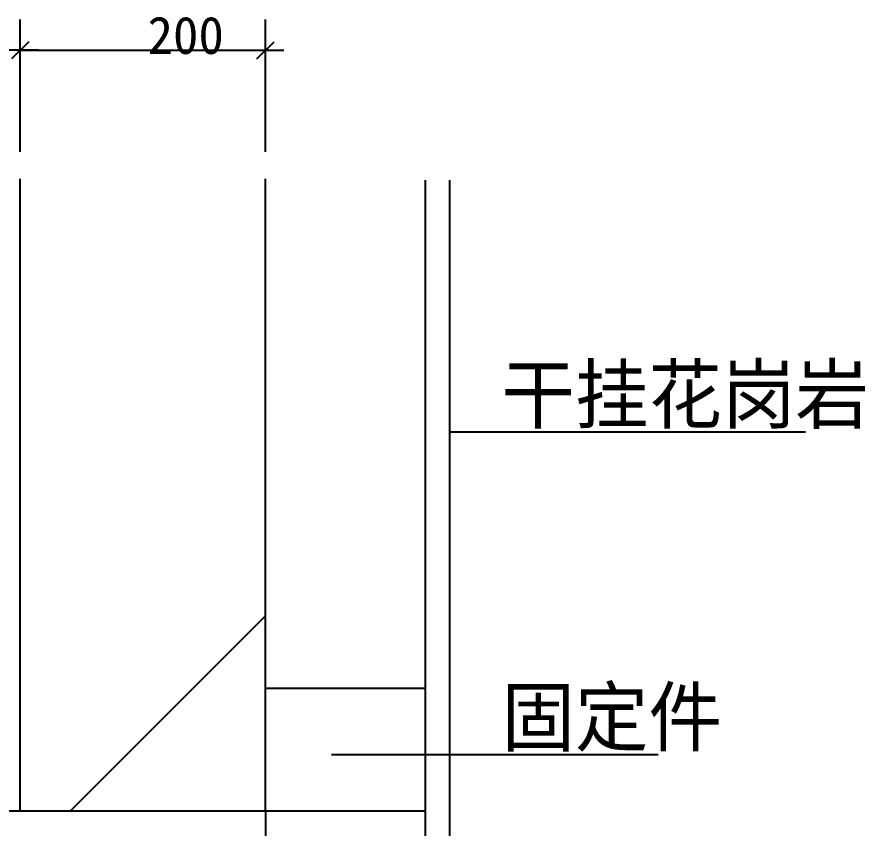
# Model space of a CAD drawing. Header units: metres. Extents: x 5236 to 7373, y 2233 to 4846.
# Drawn here: x 5951 to 6643, y 4185 to 4846 of the extents above; entities that cross this region are included whole.
import ezdxf

# ---------------------------------------------------------------- set-up
doc = ezdxf.new("R2010")
doc.units = ezdxf.units.M
for name, color, linetype in [('HATCH', 9, 'Continuous'), ('PUB_DIM', 3, 'Continuous'), ('STR', 1, 'Continuous'), ('TEXT', 7, 'Continuous'), ('WALL', 2, 'Continuous')]:
    doc.layers.add(name, color=color, linetype=linetype)

# ---------------------------------------------------------------- blocks, each defined once
blk = doc.blocks.new('_DIMX')
blk.add_line((-150, 0), (150, 0))
blk.add_lwpolyline([(-70, -70), (70, 70)])

msp = doc.modelspace()

# ---------------------------------------------------------------- hatches: boundary and pattern name
at = {"layer": 'HATCH'}
h = msp.add_hatch(dxfattribs=at)
h.set_pattern_fill('ANSI31', scale=400)
h.paths.add_polyline_path([(6153.86, 4713.94), (5953.86, 4713.94), (5953.86, 4198.78), (6153.86, 4198.78)])

# ---------------------------------------------------------------- linework, layer by layer
for p, q in [((6303.86, 4507.87, -5004.31), (6594.01, 4507.87, -5004.31)), ((6153.86, 4298.78, -5004.31), (6283.86, 4298.78, -5004.31)), ((6207.55, 4244.87, -5004.31), (6473.81, 4244.87, -5004.31)), ((6153.86, 4198.78, -5004.31), (6283.86, 4198.78, -5004.31))]:
    msp.add_line(p, q)
at = {"layer": 'PUB_DIM'}
for p, q in [((5953.86, 4735.95), (5953.86, 4843.8)), ((6153.86, 4735.95), (6153.86, 4843.8)), ((5953.96, 4818.8), (6153.76, 4818.8))]:
    msp.add_line(p, q, dxfattribs=at)
at = {"layer": 'STR'}
for p, q in [((6283.86, 4712.9, -5004.31), (6283.86, 3746.65, -5004.31)), ((6303.86, 4712.9, -5004.31), (6303.86, 3746.65, -5004.31)), ((5473.86, 4198.78, -5004.31), (6153.86, 4198.78, -5004.31)), ((6153.86, 4198.78, -5004.31), (6153.86, 2977.9, -5004.31))]:
    msp.add_line(p, q, dxfattribs=at)
at = {"layer": 'WALL'}
for p, q in [((5953.86, 4198.78, -5004.31), (5953.86, 4713.94, -5004.31)), ((6153.86, 4198.78, -5004.31), (6153.86, 4713.94, -5004.31))]:
    msp.add_line(p, q, dxfattribs=at)

# ---------------------------------------------------------------- block references
at = {"layer": 'PUB_DIM', "xscale": 0.1, "yscale": 0.1, "zscale": 0.1, "rotation": 180}
msp.add_blockref('_DIMX', (5953.86, 4818.8), dxfattribs=at)
at = {"layer": 'PUB_DIM', "xscale": 0.1, "yscale": 0.1, "zscale": 0.1}
msp.add_blockref('_DIMX', (6153.86, 4818.8), dxfattribs=at)

# ---------------------------------------------------------------- texts
at = {"layer": 'PUB_DIM', "insert": (6057.66, 4846.33), "char_height": 30.48, "attachment_point": 1}
msp.add_mtext('\\A1;200', dxfattribs=at)
at = {"layer": 'TEXT'}
for s, p in [('干挂花岗岩', (6346.19, 4515.33, -5004.31)), ('固定件', (6346.19, 4252.33, -5004.31))]:
    msp.add_text(s, height=46.08, dxfattribs=at).set_placement(p)

doc.saveas('drawing.dxf')
